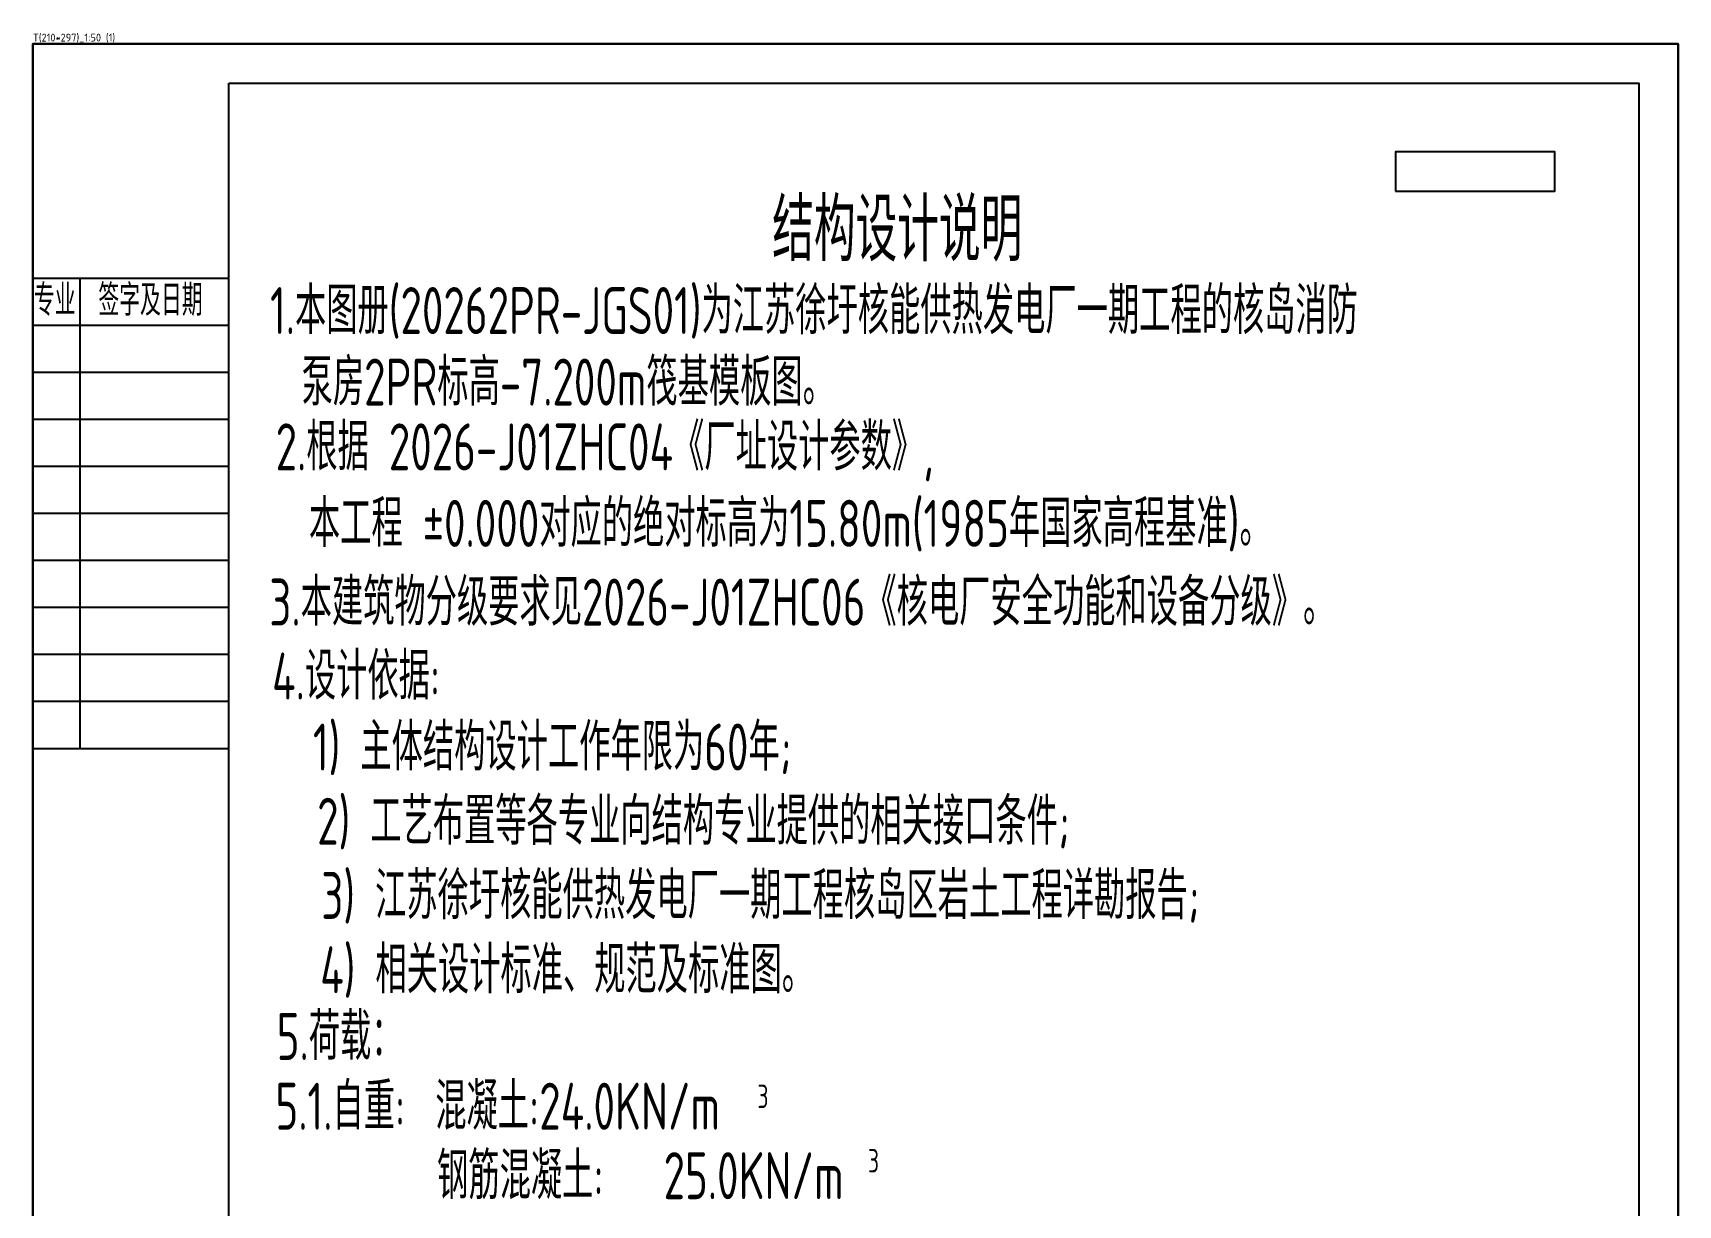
# Model space of a CAD drawing. Extents: x 214073 to 274589, y -287361 to -130190.
# Drawn here: x 218049 to 228549, y -137677 to -130190 of the extents above; entities that cross this region are included whole.
import ezdxf
from ezdxf.enums import TextEntityAlignment as Align

# ---------------------------------------------------------------- set-up
doc = ezdxf.new("R2010")
doc.units = 0
doc.header["$LTSCALE"] = 500
doc.header["$MEASUREMENT"] = 0
doc.layers.get('0').update_dxf_attribs({"linetype": 'CONTINUOUS'})
doc.layers.add('_TSZ_PLOT_MARK', color=1, linetype='CONTINUOUS', plot=False)
for name, color, linetype in [('TEXT', 7, 'CONTINUOUS'), ('TK', 7, 'CONTINUOUS'), ('WALL', 4, 'CONTINUOUS')]:
    doc.layers.add(name, color=color, linetype=linetype)
doc.styles.add('_TSZ_PLOT_MARK', font='tssdeng.shx', dxfattribs={"width": 0.7, "bigfont": 'tssdchn.shx'})
doc.styles.add('TSSD_Dimension', font='Tssdeng.shx', dxfattribs={"width": 0.7, "bigfont": 'tssdchn.shx'})

msp = doc.modelspace()

# ---------------------------------------------------------------- linework, layer by layer
at = {"ltscale": 10}
for p, q in [((219299.3, -131759.6), (218049.3, -131759.6)), ((218349.3, -131759.6), (218349.3, -134759.6)), ((219299.3, -132059.6), (218049.3, -132059.6)), ((219299.3, -132359.6), (218049.3, -132359.6)), ((219299.3, -132659.6), (218049.3, -132659.6)), ((219299.3, -132959.6), (218049.3, -132959.6)), ((219299.3, -133259.6), (218049.3, -133259.6)), ((219299.3, -133559.6), (218049.3, -133559.6)), ((219299.3, -133859.6), (218049.3, -133859.6)), ((219299.3, -134159.6), (218049.3, -134159.6)), ((219299.3, -134459.6), (218049.3, -134459.6)), ((218049.3, -134759.6), (219299.3, -134759.6))]:
    msp.add_line(p, q, dxfattribs=at)
at = {"layer": '_TSZ_PLOT_MARK'}
for points in [[(218049.3, -145110.7), (228549.3, -145110.7), (228549.3, -130260.7), (218049.3, -130260.7)], [(218049.3, -145110.7), (228549.3, -145110.7), (228549.3, -130260.7), (218049.3, -130260.7)], [(218049.3, -145110.7), (228549.3, -145110.7), (228549.3, -130260.7), (218049.3, -130260.7)], [(218049.3, -145110.7), (228549.3, -145110.7), (228549.3, -130260.7), (218049.3, -130260.7)], [(226746.5, -131201.2), (227762.4, -131201.2), (227762.4, -130949.4), (226746.5, -130949.4)], [(226746.5, -131201.2), (227762.4, -131201.2), (227762.4, -130949.4), (226746.5, -130949.4)], [(226746.5, -131201.2), (227762.4, -131201.2), (227762.4, -130949.4), (226746.5, -130949.4)], [(226746.5, -131201.2), (227762.4, -131201.2), (227762.4, -130949.4), (226746.5, -130949.4)]]:
    msp.add_lwpolyline(points, close=True, dxfattribs=at)
at = {"layer": 'TK'}
for points in [[(218049.3, -130260.7), (228549.3, -130260.7), (228549.3, -145110.7), (218049.3, -145110.7)], [(219299.3, -130510.7), (228299.3, -130510.7), (228299.3, -144860.7), (219299.3, -144860.7)]]:
    msp.add_lwpolyline(points, close=True, dxfattribs=at)

# ---------------------------------------------------------------- texts
at = {"ltscale": 10, "style": 'TSSD_Dimension', "width": 0.7}
for s, p in [('签字及日期', (218467.2, -131997.1)), ('专业', (218055.9, -131997.1))]:
    msp.add_text(s, height=200, dxfattribs=at).set_placement(p)
at = {"layer": '_TSZ_PLOT_MARK', "style": '_TSZ_PLOT_MARK'}
msp.add_text('T(210*297)_1:50 (1)', height=50, dxfattribs=at).set_placement((218049.3, -130260.7), align=Align.BOTTOM_LEFT)
msp.add_text('T(210*297)_1:50 (1)', height=50, dxfattribs=at).set_placement((218049.3, -130260.7), align=Align.BOTTOM_LEFT)
msp.add_text('T(210*297)_1:50 (1)', height=50, dxfattribs=at).set_placement((218049.3, -130260.7), align=Align.BOTTOM_LEFT)
msp.add_text('T(210*297)_1:50 (1)', height=50, dxfattribs=at).set_placement((218049.3, -130260.7), align=Align.BOTTOM_LEFT)
at = {"layer": 'TEXT', "style": 'TSSD_Dimension', "width": 0.7}
for s, height, p in [('1.本图册(20262PR-JGS01)为江苏徐圩核能供热发电厂一期工程的核岛消防', 300, (219562.7, -132113.7)), ('泵房2PR标高-7.200m筏基模板图。', 300, (219764.3, -132570.6)), ('2.根据 2026-J01ZHC04《厂址设计参数》,', 300, (219598.3, -132984.5)), ('本工程 %%P0.000对应的绝对标高为15.80m(1985年国家高程基准)。', 300, (219810.8, -133473)), ('4.设计依据:', 300, (219575.5, -134447.6)), ('1) 主体结构设计工作年限为60年; ', 300, (219836.8, -134901.2)), ('2) 工艺布置等各专业向结构专业提供的相关接口条件; ', 300, (219863.4, -135375.4)), ('3) 江苏徐圩核能供热发电厂一期工程核岛区岩土工程详勘报告;', 300, (219889.9, -135849.5)), ('4) 相关设计标准、规范及标准图。', 300, (219882.6, -136323.6)), ('5.荷载：', 300, (219605.2, -136749.6)), ('5.1.自重: ', 300, (219597.1, -137195.2)), ('混凝土:24.0KN/m', 300, (220617.1, -137195.2)), ('3', 150, (222673.7, -137056.9)), ('钢筋混凝土:   25.0KN/m', 300, (220629.1, -137638.7)), ('3', 150, (223379, -137468.1))]:
    msp.add_text(s, height=height, dxfattribs=at).set_placement(p)
at = {"layer": 'TEXT', "color": 4, "style": 'TSSD_Dimension', "width": 0.7}
msp.add_text('3.本建筑物分级要求见2026-J01ZHC06《核电厂安全功能和设备分级》。', height=300, dxfattribs=at).set_placement((219558.1, -133975.8))
at = {"layer": 'WALL', "color": 4, "linetype": 'Continuous', "style": 'TSSD_Dimension', "width": 0.7}
msp.add_text('结构设计说明', height=400, dxfattribs=at).set_placement((222767.7, -131648.4))

doc.saveas('drawing.dxf')
